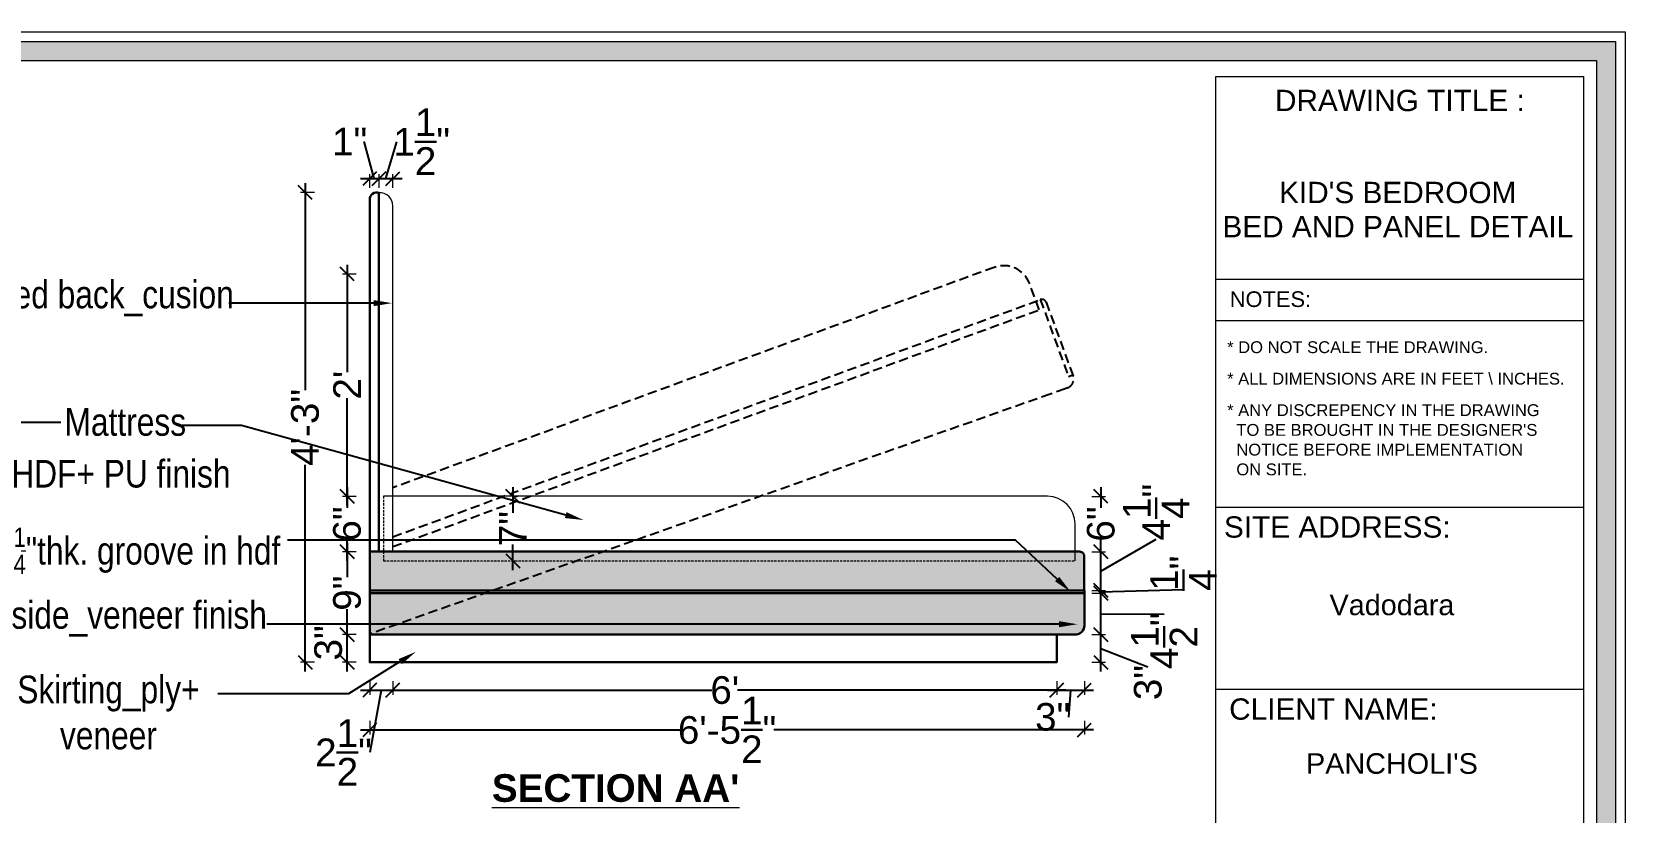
# Model space of a CAD drawing. Header units: millimetres. Extents: x 56222 to 3066687, y -650199 to -121287.
# Drawn here: x 137208.4 to 137381.2, y -182391.1 to -182306.4 of the extents above; entities that cross this region are included whole.
import ezdxf
from ezdxf import colors
from ezdxf.entities.mleader import LeaderData, LeaderLine
from ezdxf.enums import TextEntityAlignment as Align
from ezdxf.math import Vec2, Vec3

# ---------------------------------------------------------------- set-up
doc = ezdxf.new("R2010")
doc.units = ezdxf.units.MM
doc.header["$MEASUREMENT"] = 0
doc.header["$PDMODE"] = 35
for name, pattern in [('00 . GROUND FLOOR$0$DASHED', [0.75, 0.5, -0.25]), ('00-Floor Plan$0$DASHED', [0.75, 0.5, -0.25]), ('DASHEDX2', [1.5, 1, -0.5])]:
    doc.linetypes.add(name, pattern=pattern)
doc.layers.get('Defpoints').update_dxf_attribs({"color": 220})
for name, color, linetype, lineweight in [('$TD_AUDIT_GENERATED_(A0BDF17)', 32, 'Continuous', 30), ('DIM.', 250, 'Continuous', 13), ('Dimension', 10, 'DASHEDX2', 20), ('FURNITURE', 32, 'Continuous', 9), ('GROUND FLOOR', 7, 'Continuous', 9), ('NAME PLATE', 7, 'Continuous', 25), ('Text', 7, 'Continuous', 15), ('wall', 7, 'Continuous', 30)]:
    doc.layers.add(name, color=color, linetype=linetype, lineweight=lineweight)
doc.layers.add('AR HATCH-7', color=7, linetype='Continuous')
doc.styles.add('Arial', font='arial.ttf')
doc.styles.get("Standard").update_dxf_attribs({"font": 'arial.ttf', "height": 6})
doc.styles.add('style4', font='ARIALN.TTF')
doc.dimstyles.new('Archana', dxfattribs={"dimtxt": 3, "dimasz": 1.5, "dimexe": 0.5, "dimexo": 0.5, "dimgap": 0, "dimtad": 0, "dimzin": 0, "dimdsep": 46, "dimlunit": 4, "dimtxsty": 'Arial', "dimblk": 'OBLIQUE', "dimcen": 0, "dimdle": 1, "dimclrd": 1, "dimclre": 1, "dimclrt": 5, "dimadec": 0, "dimazin": 0, "dimtfac": 1, "dimtofl": 0, "dimtmove": 1, "dimatfit": 3, "dimfxl": 1, "dimfxlon": 1, "dimtolj": 1, "dimtzin": 0, "dimlwd": 25, "dimlwe": -1, "dimarcsym": 0})

# ---------------------------------------------------------------- blocks, each defined once
blk = doc.blocks.new('_Oblique')
at = {"layer": 'wall', "color": 0, "lineweight": -2}
blk.add_line((-0.5, -0.5), (0.5, 0.5), dxfattribs=at)
blk = doc.blocks.new('*D962')
at = {"layer": 'Defpoints', "color": 0, "lineweight": 30, "transparency": 16777216}
for p in [(137242.6, -182371.82), (137245.05, -182371.82), (137245.05, -182374.82)]:
    blk.add_point(p, dxfattribs=at)
at = {"layer": 'FURNITURE', "color": 1, "lineweight": 25, "transparency": 16777216}
blk.add_line((137242.6, -182375.82), (137242.6, -182370.82), dxfattribs=at)
at = {"layer": 'FURNITURE', "color": 1, "transparency": 16777216}
for p, q in [((137243.6, -182371.82), (137242.1, -182371.82)), ((137243.6, -182374.82), (137242.1, -182374.82))]:
    blk.add_line(p, q, dxfattribs=at)
at = {"layer": 'FURNITURE', "color": 1, "lineweight": 25, "transparency": 16777216, "xscale": 1.5, "yscale": 1.5, "zscale": 1.5}
for p, rotation in [((137242.6, -182371.82), 90), ((137242.6, -182374.82), 270)]:
    blk.add_blockref('_Oblique', p, dxfattribs=dict(at, rotation=rotation))
at = {"layer": 'FURNITURE', "color": 5, "lineweight": 30, "transparency": 16777216, "insert": (137240.56, -182372.71), "char_height": 3, "attachment_point": 5, "rotation": 90, "style": 'Arial'}
blk.add_mtext('\\A1;3"', dxfattribs=at)
blk = doc.blocks.new('*D963')
at = {"layer": 'Defpoints', "color": 0, "lineweight": 30, "transparency": 16777216}
for p in [(137242.6, -182362.82), (137245.05, -182362.82), (137245.05, -182371.82)]:
    blk.add_point(p, dxfattribs=at)
at = {"layer": 'FURNITURE', "color": 1, "lineweight": 25, "transparency": 16777216}
for p, q in [((137242.6, -182361.82), (137242.6, -182365.59)), ((137242.6, -182372.82), (137242.6, -182369.04))]:
    blk.add_line(p, q, dxfattribs=at)
at = {"layer": 'FURNITURE', "color": 1, "transparency": 16777216}
for p, q in [((137243.6, -182362.82), (137242.1, -182362.82)), ((137243.6, -182371.82), (137242.1, -182371.82))]:
    blk.add_line(p, q, dxfattribs=at)
at = {"layer": 'FURNITURE', "color": 1, "lineweight": 25, "transparency": 16777216, "xscale": 1.5, "yscale": 1.5, "zscale": 1.5}
for p, rotation in [((137242.6, -182362.82), 90), ((137242.6, -182371.82), 270)]:
    blk.add_blockref('_Oblique', p, dxfattribs=dict(at, rotation=rotation))
at = {"layer": 'FURNITURE', "color": 5, "lineweight": 30, "transparency": 16777216, "insert": (137242.6, -182367.32), "char_height": 3, "attachment_point": 5, "rotation": 90, "style": 'Arial'}
blk.add_mtext('\\A1;9"', dxfattribs=at)
blk = doc.blocks.new('*D964')
at = {"layer": 'Defpoints', "color": 0, "lineweight": 30, "transparency": 16777216}
for p in [(137242.6, -182332.71), (137246.55, -182332.71, 0), (137246.55, -182356.82, 0)]:
    blk.add_point(p, dxfattribs=at)
at = {"layer": 'FURNITURE', "color": 1, "transparency": 16777216}
for p, q in [((137243.6, -182332.71), (137242.1, -182332.71)), ((137243.6, -182356.82), (137242.1, -182356.82))]:
    blk.add_line(p, q, dxfattribs=at)
at = {"layer": 'FURNITURE', "color": 1, "lineweight": 25, "transparency": 16777216}
for p, q in [((137242.6, -182331.71), (137242.6, -182343.36)), ((137242.6, -182357.82), (137242.6, -182346.17))]:
    blk.add_line(p, q, dxfattribs=at)
at = {"layer": 'FURNITURE', "color": 1, "lineweight": 25, "transparency": 16777216, "xscale": 1.5, "yscale": 1.5, "zscale": 1.5}
for p, rotation in [((137242.6, -182332.71), 90), ((137242.6, -182356.82), 270)]:
    blk.add_blockref('_Oblique', p, dxfattribs=dict(at, rotation=rotation))
at = {"layer": 'FURNITURE', "color": 5, "lineweight": 30, "transparency": 16777216, "insert": (137242.6, -182344.76), "char_height": 3, "attachment_point": 5, "rotation": 90, "style": 'Arial'}
blk.add_mtext("\\A1;2'", dxfattribs=at)
blk = doc.blocks.new('*D965')
at = {"layer": 'Defpoints', "color": 0, "lineweight": 30, "transparency": 16777216}
for p in [(137246.06, -182322.36), (137245.05, -182324.61), (137246.06, -182324.61)]:
    blk.add_point(p, dxfattribs=at)
at = {"layer": 'FURNITURE', "color": 1, "lineweight": 25, "transparency": 16777216}
for p, q in [((137245.55, -182322.36), (137244.45, -182318.34)), ((137244.05, -182322.36), (137247.06, -182322.36))]:
    blk.add_line(p, q, dxfattribs=at)
at = {"layer": 'FURNITURE', "color": 1, "transparency": 16777216}
for p, q in [((137245.05, -182323.36), (137245.05, -182321.86)), ((137246.06, -182323.36), (137246.06, -182321.86))]:
    blk.add_line(p, q, dxfattribs=at)
at = {"layer": 'FURNITURE', "color": 1, "lineweight": 25, "transparency": 16777216, "xscale": 1.5, "yscale": 1.5, "zscale": 1.5, "rotation": 180}
blk.add_blockref('_Oblique', (137245.05, -182322.36), dxfattribs=at)
at = {"layer": 'FURNITURE', "color": 1, "lineweight": 25, "transparency": 16777216, "xscale": 1.5, "yscale": 1.5, "zscale": 1.5}
blk.add_blockref('_Oblique', (137246.06, -182322.36), dxfattribs=at)
at = {"layer": 'FURNITURE', "color": 5, "lineweight": 30, "transparency": 16777216, "insert": (137242.87, -182318.34), "char_height": 3, "attachment_point": 5, "style": 'Arial'}
blk.add_mtext('\\A1;1"', dxfattribs=at)
blk = doc.blocks.new('*D966')
at = {"layer": 'Defpoints', "color": 0, "lineweight": 30, "transparency": 16777216}
for p in [(137247.55, -182362.82), (137319.55, -182371.82, 0), (137319.55, -182377.85)]:
    blk.add_point(p, dxfattribs=at)
at = {"layer": 'FURNITURE', "color": 1, "lineweight": 25, "transparency": 16777216}
for p, q in [((137246.55, -182377.85), (137282.16, -182377.85)), ((137320.55, -182377.85), (137284.94, -182377.85))]:
    blk.add_line(p, q, dxfattribs=at)
at = {"layer": 'FURNITURE', "color": 1, "transparency": 16777216}
for p, q in [((137247.55, -182376.85), (137247.55, -182378.35)), ((137319.55, -182376.85), (137319.55, -182378.35))]:
    blk.add_line(p, q, dxfattribs=at)
at = {"layer": 'FURNITURE', "color": 1, "lineweight": 25, "transparency": 16777216, "xscale": 1.5, "yscale": 1.5, "zscale": 1.5, "rotation": 180}
blk.add_blockref('_Oblique', (137247.55, -182377.85), dxfattribs=at)
at = {"layer": 'FURNITURE', "color": 1, "lineweight": 25, "transparency": 16777216, "xscale": 1.5, "yscale": 1.5, "zscale": 1.5}
blk.add_blockref('_Oblique', (137319.55, -182377.85), dxfattribs=at)
at = {"layer": 'FURNITURE', "color": 5, "lineweight": 30, "transparency": 16777216, "insert": (137283.55, -182377.85), "char_height": 3, "attachment_point": 5, "style": 'Arial'}
blk.add_mtext("\\A1;6'", dxfattribs=at)
blk = doc.blocks.new('*D967')
at = {"layer": 'Defpoints', "color": 0, "lineweight": 30, "transparency": 16777216}
for p in [(137245.8, -182323.86), (137238.05, -182374.82), (137245.05, -182374.82)]:
    blk.add_point(p, dxfattribs=at)
at = {"layer": 'FURNITURE', "color": 1, "transparency": 16777216}
for p, q in [((137239.05, -182323.86), (137237.55, -182323.86)), ((137239.05, -182374.82), (137237.55, -182374.82))]:
    blk.add_line(p, q, dxfattribs=at)
at = {"layer": 'FURNITURE', "color": 1, "lineweight": 25, "transparency": 16777216}
for p, q in [((137238.05, -182322.86), (137238.05, -182345.29)), ((137238.05, -182375.82), (137238.05, -182353.39))]:
    blk.add_line(p, q, dxfattribs=at)
at = {"layer": 'FURNITURE', "color": 1, "lineweight": 25, "transparency": 16777216, "xscale": 1.5, "yscale": 1.5, "zscale": 1.5}
for p, rotation in [((137238.05, -182323.86), 90), ((137238.05, -182374.82), 270)]:
    blk.add_blockref('_Oblique', p, dxfattribs=dict(at, rotation=rotation))
at = {"layer": 'FURNITURE', "color": 5, "lineweight": 30, "transparency": 16777216, "insert": (137238.05, -182349.34), "char_height": 3, "attachment_point": 5, "rotation": 90, "style": 'Arial'}
blk.add_mtext('\\A1;4\'-3"', dxfattribs=at)
blk = doc.blocks.new('*D968')
at = {"layer": 'Defpoints', "color": 0, "lineweight": 30, "transparency": 16777216}
for p in [(137260.58, -182356.82), (137260.58, -182363.82, 0), (137260.58, -182363.82)]:
    blk.add_point(p, dxfattribs=at)
at = {"layer": 'FURNITURE', "color": 1, "lineweight": 25, "transparency": 16777216}
for p, q in [((137260.58, -182355.82), (137260.58, -182358.6)), ((137260.58, -182364.82), (137260.58, -182362.03))]:
    blk.add_line(p, q, dxfattribs=at)
at = {"layer": 'FURNITURE', "color": 1, "transparency": 16777216}
for p, q in [((137260.58, -182356.82), (137261.08, -182356.82)), ((137260.58, -182363.82), (137261.08, -182363.82))]:
    blk.add_line(p, q, dxfattribs=at)
at = {"layer": 'FURNITURE', "color": 1, "lineweight": 25, "transparency": 16777216, "xscale": 1.5, "yscale": 1.5, "zscale": 1.5}
for p, rotation in [((137260.58, -182356.82), 90), ((137260.58, -182363.82), 270)]:
    blk.add_blockref('_Oblique', p, dxfattribs=dict(at, rotation=rotation))
at = {"layer": 'FURNITURE', "color": 5, "lineweight": 30, "transparency": 16777216, "insert": (137260.58, -182360.32), "char_height": 3, "attachment_point": 5, "rotation": 90, "style": 'Arial'}
blk.add_mtext('\\A1;7"', dxfattribs=at)
blk = doc.blocks.new('*D969')
at = {"layer": 'Defpoints', "color": 0, "lineweight": 30, "transparency": 16777216}
for p in [(137322.55, -182368.34), (137319.55, -182371.82), (137322.55, -182377.85)]:
    blk.add_point(p, dxfattribs=at)
at = {"layer": 'FURNITURE', "color": 1, "lineweight": 25, "transparency": 16777216}
for p, q in [((137318.55, -182377.85), (137323.55, -182377.85)), ((137321.05, -182377.85), (137320.83, -182380.76))]:
    blk.add_line(p, q, dxfattribs=at)
at = {"layer": 'FURNITURE', "color": 1, "transparency": 16777216}
for p, q in [((137319.55, -182376.85), (137319.55, -182378.35)), ((137322.55, -182376.85), (137322.55, -182378.35))]:
    blk.add_line(p, q, dxfattribs=at)
at = {"layer": 'FURNITURE', "color": 1, "lineweight": 25, "transparency": 16777216, "xscale": 1.5, "yscale": 1.5, "zscale": 1.5, "rotation": 180}
blk.add_blockref('_Oblique', (137319.55, -182377.85), dxfattribs=at)
at = {"layer": 'FURNITURE', "color": 1, "lineweight": 25, "transparency": 16777216, "xscale": 1.5, "yscale": 1.5, "zscale": 1.5}
blk.add_blockref('_Oblique', (137322.55, -182377.85), dxfattribs=at)
at = {"layer": 'FURNITURE', "color": 5, "lineweight": 30, "transparency": 16777216, "insert": (137319.11, -182380.76), "char_height": 3, "attachment_point": 5, "style": 'Arial'}
blk.add_mtext('\\A1;3"', dxfattribs=at)
blk = doc.blocks.new('*D970')
at = {"layer": 'Defpoints', "color": 0, "lineweight": 30, "transparency": 16777216}
for p in [(137245.05, -182362.82, 0), (137322.55, -182369.62), (137245.05, -182382.16)]:
    blk.add_point(p, dxfattribs=at)
at = {"layer": 'FURNITURE', "color": 1, "transparency": 16777216}
for p, q in [((137245.05, -182381.16), (137245.05, -182382.66)), ((137322.55, -182381.16), (137322.55, -182382.66))]:
    blk.add_line(p, q, dxfattribs=at)
at = {"layer": 'FURNITURE', "color": 1, "lineweight": 25, "transparency": 16777216}
for p, q in [((137244.05, -182382.16), (137278.71, -182382.16)), ((137323.55, -182382.16), (137288.89, -182382.16))]:
    blk.add_line(p, q, dxfattribs=at)
at = {"layer": 'FURNITURE', "color": 1, "lineweight": 25, "transparency": 16777216, "xscale": 1.5, "yscale": 1.5, "zscale": 1.5, "rotation": 180}
blk.add_blockref('_Oblique', (137245.05, -182382.16), dxfattribs=at)
at = {"layer": 'FURNITURE', "color": 1, "lineweight": 25, "transparency": 16777216, "xscale": 1.5, "yscale": 1.5, "zscale": 1.5}
blk.add_blockref('_Oblique', (137322.55, -182382.16), dxfattribs=at)
at = {"layer": 'FURNITURE', "color": 5, "lineweight": 30, "transparency": 16777216, "insert": (137283.8, -182382.16), "char_height": 3, "attachment_point": 5, "style": 'Arial'}
blk.add_mtext('\\A1;6\'-5{\\H1x;\\S1/2;}"', dxfattribs=at)
blk = doc.blocks.new('*D947')
at = {"layer": 'Defpoints', "color": 0, "lineweight": 30, "transparency": 16777216}
for p in [(137246.55, -182356.82, 0), (137242.6, -182362.82), (137246.55, -182362.82)]:
    blk.add_point(p, dxfattribs=at)
at = {"layer": 'FURNITURE', "color": 1, "transparency": 16777216}
for p, q in [((137243.6, -182356.82), (137242.1, -182356.82)), ((137243.6, -182362.82), (137242.1, -182362.82))]:
    blk.add_line(p, q, dxfattribs=at)
at = {"layer": 'FURNITURE', "color": 1, "lineweight": 25, "transparency": 16777216}
for p, q in [((137242.6, -182355.82), (137242.6, -182358.08)), ((137242.6, -182363.82), (137242.6, -182361.55))]:
    blk.add_line(p, q, dxfattribs=at)
at = {"layer": 'FURNITURE', "color": 1, "lineweight": 25, "transparency": 16777216, "xscale": 1.5, "yscale": 1.5, "zscale": 1.5}
for p, rotation in [((137242.6, -182356.82), 90), ((137242.6, -182362.82), 270)]:
    blk.add_blockref('_Oblique', p, dxfattribs=dict(at, rotation=rotation))
at = {"layer": 'FURNITURE', "color": 5, "lineweight": 30, "transparency": 16777216, "insert": (137242.6, -182359.82), "char_height": 3, "attachment_point": 5, "rotation": 90, "style": 'Arial'}
blk.add_mtext('\\A1;6"', dxfattribs=at)
blk = doc.blocks.new('*D950')
at = {"layer": 'Defpoints', "color": 0, "lineweight": 30, "transparency": 16777216}
for p in [(137321.4, -182371.82), (137324.34, -182371.82), (137321.44, -182374.82)]:
    blk.add_point(p, dxfattribs=at)
at = {"layer": 'FURNITURE', "color": 1, "lineweight": 25, "transparency": 16777216}
for p, q in [((137324.34, -182375.82), (137324.34, -182370.82)), ((137324.34, -182373.32), (137329.44, -182375.3))]:
    blk.add_line(p, q, dxfattribs=at)
at = {"layer": 'FURNITURE', "color": 1, "transparency": 16777216}
for p, q in [((137323.34, -182371.82), (137324.84, -182371.82)), ((137323.34, -182374.82), (137324.84, -182374.82))]:
    blk.add_line(p, q, dxfattribs=at)
at = {"layer": 'FURNITURE', "color": 1, "lineweight": 25, "transparency": 16777216, "xscale": 1.5, "yscale": 1.5, "zscale": 1.5}
for p, rotation in [((137324.34, -182371.82), 90), ((137324.34, -182374.82), 270)]:
    blk.add_blockref('_Oblique', p, dxfattribs=dict(at, rotation=rotation))
at = {"layer": 'FURNITURE', "color": 5, "lineweight": 30, "transparency": 16777216, "insert": (137329.44, -182377.02), "char_height": 3, "attachment_point": 5, "rotation": 90, "style": 'Arial'}
blk.add_mtext('\\A1;3"', dxfattribs=at)
blk = doc.blocks.new('*D951')
at = {"layer": 'Defpoints', "color": 0, "lineweight": 30, "transparency": 16777216}
for p in [(137320.4, -182367.32), (137324.34, -182367.32), (137320.4, -182371.82)]:
    blk.add_point(p, dxfattribs=at)
at = {"layer": 'FURNITURE', "color": 1, "transparency": 16777216}
for p, q in [((137323.34, -182367.32), (137324.84, -182367.32)), ((137323.34, -182371.82), (137324.84, -182371.82))]:
    blk.add_line(p, q, dxfattribs=at)
at = {"layer": 'FURNITURE', "color": 1, "lineweight": 25, "transparency": 16777216}
for p, q in [((137324.34, -182372.82), (137324.34, -182366.32)), ((137324.34, -182369.57), (137331.21, -182369.6))]:
    blk.add_line(p, q, dxfattribs=at)
at = {"layer": 'FURNITURE', "color": 1, "lineweight": 25, "transparency": 16777216, "xscale": 1.5, "yscale": 1.5, "zscale": 1.5}
for p, rotation in [((137324.34, -182367.32), 90), ((137324.34, -182371.82), 270)]:
    blk.add_blockref('_Oblique', p, dxfattribs=dict(at, rotation=rotation))
at = {"layer": 'FURNITURE', "color": 5, "lineweight": 30, "transparency": 16777216, "insert": (137331.21, -182372.48), "char_height": 3, "attachment_point": 5, "rotation": 90, "style": 'Arial'}
blk.add_mtext('\\A1;4{\\H1x;\\S1/2;}"', dxfattribs=at)
blk = doc.blocks.new('*D952')
at = {"layer": 'Defpoints', "color": 0, "lineweight": 30, "transparency": 16777216}
for p in [(137321.87, -182367.02), (137321.87, -182367.32), (137324.34, -182367.02)]:
    blk.add_point(p, dxfattribs=at)
at = {"layer": 'FURNITURE', "color": 1, "transparency": 16777216}
for p, q in [((137323.34, -182367.02), (137324.84, -182367.02)), ((137323.34, -182367.32), (137324.84, -182367.32))]:
    blk.add_line(p, q, dxfattribs=at)
at = {"layer": 'FURNITURE', "color": 1, "lineweight": 25, "transparency": 16777216}
for p, q in [((137324.34, -182368.32), (137324.34, -182366.02)), ((137324.34, -182367.17), (137333.3, -182366.94))]:
    blk.add_line(p, q, dxfattribs=at)
at = {"layer": 'FURNITURE', "color": 1, "lineweight": 25, "transparency": 16777216, "xscale": 1.5, "yscale": 1.5, "zscale": 1.5}
for p, rotation in [((137324.34, -182367.02), 90), ((137324.34, -182367.32), 270)]:
    blk.add_blockref('_Oblique', p, dxfattribs=dict(at, rotation=rotation))
at = {"layer": 'FURNITURE', "color": 5, "lineweight": 30, "transparency": 16777216, "insert": (137333.3, -182365.16), "char_height": 3, "attachment_point": 5, "rotation": 90, "style": 'Arial'}
blk.add_mtext('\\A1;{\\H1x;\\S1/4;}"', dxfattribs=at)
blk = doc.blocks.new('*D953')
at = {"layer": 'Defpoints', "color": 0, "lineweight": 30, "transparency": 16777216}
for p in [(137321.87, -182362.82), (137324.34, -182362.82), (137321.87, -182367.02)]:
    blk.add_point(p, dxfattribs=at)
at = {"layer": 'FURNITURE', "color": 1, "lineweight": 25, "transparency": 16777216}
for p, q in [((137324.34, -182364.92), (137330.32, -182361.46)), ((137324.34, -182368.02), (137324.34, -182361.82))]:
    blk.add_line(p, q, dxfattribs=at)
at = {"layer": 'FURNITURE', "color": 1, "transparency": 16777216}
for p, q in [((137323.34, -182362.82), (137324.84, -182362.82)), ((137323.34, -182367.02), (137324.84, -182367.02))]:
    blk.add_line(p, q, dxfattribs=at)
at = {"layer": 'FURNITURE', "color": 1, "lineweight": 25, "transparency": 16777216, "xscale": 1.5, "yscale": 1.5, "zscale": 1.5}
for p, rotation in [((137324.34, -182362.82), 90), ((137324.34, -182367.02), 270)]:
    blk.add_blockref('_Oblique', p, dxfattribs=dict(at, rotation=rotation))
at = {"layer": 'FURNITURE', "color": 5, "lineweight": 30, "transparency": 16777216, "insert": (137330.32, -182358.53), "char_height": 3, "attachment_point": 5, "rotation": 90, "style": 'Arial'}
blk.add_mtext('\\A1;4{\\H1x;\\S1/4;}"', dxfattribs=at)
blk = doc.blocks.new('*D954')
at = {"layer": 'Defpoints', "color": 0, "lineweight": 30, "transparency": 16777216}
for p in [(137316.69, -182356.82), (137324.34, -182356.82), (137321.55, -182362.82)]:
    blk.add_point(p, dxfattribs=at)
at = {"layer": 'FURNITURE', "color": 1, "transparency": 16777216}
for p, q in [((137323.34, -182356.82), (137324.84, -182356.82)), ((137323.34, -182362.82), (137324.84, -182362.82))]:
    blk.add_line(p, q, dxfattribs=at)
at = {"layer": 'FURNITURE', "color": 1, "lineweight": 25, "transparency": 16777216}
for p, q in [((137324.34, -182355.82), (137324.34, -182358.08)), ((137324.34, -182363.82), (137324.34, -182361.55))]:
    blk.add_line(p, q, dxfattribs=at)
at = {"layer": 'FURNITURE', "color": 1, "lineweight": 25, "transparency": 16777216, "xscale": 1.5, "yscale": 1.5, "zscale": 1.5}
for p, rotation in [((137324.34, -182356.82), 90), ((137324.34, -182362.82), 270)]:
    blk.add_blockref('_Oblique', p, dxfattribs=dict(at, rotation=rotation))
at = {"layer": 'FURNITURE', "color": 5, "lineweight": 30, "transparency": 16777216, "insert": (137324.34, -182359.82), "char_height": 3, "attachment_point": 5, "rotation": 90, "style": 'Arial'}
blk.add_mtext('\\A1;6"', dxfattribs=at)
blk = doc.blocks.new('*D992')
at = {"layer": 'Defpoints', "color": 0, "lineweight": 30, "transparency": 16777216}
for p in [(137247.56, -182322.36), (137246.06, -182326.25), (137247.56, -182326.25, 0)]:
    blk.add_point(p, dxfattribs=at)
at = {"layer": 'GROUND FLOOR', "color": 1, "lineweight": 25, "transparency": 16777216}
for p, q in [((137246.81, -182322.36), (137248.01, -182318.35)), ((137245.06, -182322.36), (137248.56, -182322.36))]:
    blk.add_line(p, q, dxfattribs=at)
at = {"layer": 'GROUND FLOOR', "color": 1, "transparency": 16777216}
for p, q in [((137246.06, -182323.36), (137246.06, -182321.86)), ((137247.56, -182323.36), (137247.56, -182321.86))]:
    blk.add_line(p, q, dxfattribs=at)
at = {"layer": 'GROUND FLOOR', "color": 1, "lineweight": 25, "transparency": 16777216, "xscale": 1.5, "yscale": 1.5, "zscale": 1.5, "rotation": 180}
blk.add_blockref('_Oblique', (137246.06, -182322.36), dxfattribs=at)
at = {"layer": 'GROUND FLOOR', "color": 1, "lineweight": 25, "transparency": 16777216, "xscale": 1.5, "yscale": 1.5, "zscale": 1.5}
blk.add_blockref('_Oblique', (137247.56, -182322.36), dxfattribs=at)
at = {"layer": 'GROUND FLOOR', "color": 5, "lineweight": 30, "transparency": 16777216, "insert": (137250.69, -182318.35), "char_height": 3, "attachment_point": 5, "style": 'Arial'}
blk.add_mtext('\\A1;1{\\H1x;\\S1/2;}"', dxfattribs=at)
blk = doc.blocks.new('*D993')
at = {"layer": 'Defpoints', "color": 0, "lineweight": 30, "transparency": 16777216}
for p in [(137245.05, -182362.82), (137247.55, -182362.82), (137247.55, -182377.85)]:
    blk.add_point(p, dxfattribs=at)
at = {"layer": 'FURNITURE', "color": 1, "lineweight": 25, "transparency": 16777216}
for p, q in [((137244.05, -182377.85), (137248.55, -182377.85)), ((137246.3, -182377.85), (137245.05, -182384.59))]:
    blk.add_line(p, q, dxfattribs=at)
at = {"layer": 'FURNITURE', "color": 1, "transparency": 16777216}
for p, q in [((137245.05, -182376.85), (137245.05, -182378.35)), ((137247.55, -182376.85), (137247.55, -182378.35))]:
    blk.add_line(p, q, dxfattribs=at)
at = {"layer": 'FURNITURE', "color": 1, "lineweight": 25, "transparency": 16777216, "xscale": 1.5, "yscale": 1.5, "zscale": 1.5, "rotation": 180}
blk.add_blockref('_Oblique', (137245.05, -182377.85), dxfattribs=at)
at = {"layer": 'FURNITURE', "color": 1, "lineweight": 25, "transparency": 16777216, "xscale": 1.5, "yscale": 1.5, "zscale": 1.5}
blk.add_blockref('_Oblique', (137247.55, -182377.85), dxfattribs=at)
at = {"layer": 'FURNITURE', "color": 5, "lineweight": 30, "transparency": 16777216, "insert": (137242.21, -182384.59), "char_height": 3, "attachment_point": 5, "style": 'Arial'}
blk.add_mtext('\\A1;2{\\H1x;\\S1/2;}"', dxfattribs=at)

msp = doc.modelspace()

# ---------------------------------------------------------------- hatches: boundary and pattern name
at = {"layer": 'AR HATCH-7', "lineweight": 30, "true_color": 0xb5af9b}
h = msp.add_hatch(color=253, dxfattribs=at)
h.dxf.hatch_style = 1
edge = h.paths.add_edge_path()
edge.add_line((137322.547, -182367.316), (137245.05, -182367.316))
edge.add_line((137245.05, -182367.316), (137245.05, -182371.816))
edge.add_line((137245.05, -182371.816), (137321.25, -182371.816))
edge.add_line((137321.25, -182371.816), (137321.55, -182371.816))
edge.add_arc((137321.55, -182370.816), 1, 270, 360.11075)
edge.add_line((137322.55, -182370.814), (137322.547, -182367.316))
edge = h.paths.add_edge_path()
edge.add_arc((137322.041, -182363.318), 0.502, 0.03365, 89.91503)
edge.add_line((137322.041, -182362.816), (137321.546, -182362.816))
edge.add_line((137321.546, -182362.816), (137321.546, -182362.816))
edge.add_line((137321.546, -182362.816), (137245.05, -182362.816))
edge.add_line((137245.05, -182362.816), (137245.05, -182367.016))
edge.add_line((137245.05, -182367.016), (137322.546, -182367.016))
edge.add_line((137322.546, -182367.016), (137322.543, -182363.318))
h.paths.add_polyline_path([(137321.546, -182362.816), (137319.553, -182362.816)], flags=16)
at = {"layer": 'Dimension', "linetype": 'Continuous', "true_color": 0xd39e00}
h = msp.add_hatch(color=42, dxfattribs=at)
h.paths.add_polyline_path([(137083.638, -182307.478), (137083.638, -182516.182), (137380.145, -182516.182), (137380.145, -182307.478)])
h.paths.add_polyline_path([(137085.719, -182309.559), (137378.064, -182309.559), (137378.064, -182514.101), (137085.719, -182514.101)], flags=16)

# ---------------------------------------------------------------- linework, layer by layer
at = {"layer": '$TD_AUDIT_GENERATED_(A0BDF17)', "linetype": '00 . GROUND FLOOR$0$DASHED', "lineweight": 25, "ltscale": 2}
for p, q in [((137312.776, -182331.981, 0), (137247.55, -182355.889)), ((137317.646, -182336.591, 0), (137316.621, -182333.774, 0)), ((137317.77, -182335.482, 0), (137320.816, -182343.828, 0)), ((137247.55, -182362.271, 0), (137317.646, -182336.591, 0)), ((137320.816, -182343.828, 0), (137321.286, -182343.657, 0)), ((137318.852, -182345.73, 0), (137245.05, -182371.751))]:
    msp.add_line(p, q, dxfattribs=at)
msp.add_lwpolyline([(137247.55, -182361.207), (137317.77, -182335.482)], dxfattribs=at)
at = {"layer": '$TD_AUDIT_GENERATED_(A0BDF17)', "linetype": '00 . GROUND FLOOR$0$DASHED', "lineweight": 25, "ltscale": 2, "elevation": 0}
msp.add_lwpolyline([(137318.401, -182335.752), (137321.326, -182343.765, -0.4142136), (137320.728, -182345.047), (137320.447, -182345.15), (137318.852, -182345.73)], format="xyb", dxfattribs=at)
at = {"layer": '$TD_AUDIT_GENERATED_(A0BDF17)', "linetype": '00 . GROUND FLOOR$0$DASHED', "lineweight": 25, "ltscale": 2}
for centre, radius, start in [((137313.802, -182334.8, 0), 3, 20), ((137317.942, -182335.954, 0), 0.501, 16.41987)]:
    msp.add_arc(centre, radius, start, 110, dxfattribs=at)
at = {"layer": 'Dimension', "color": 42, "linetype": 'Continuous', "true_color": 0xd39e00}
for p, q in [((137376.656, -182333.287), (137336.814, -182333.287)), ((137376.656, -182337.775), (137336.814, -182337.775)), ((137376.656, -182358.024), (137336.814, -182358.024)), ((137376.656, -182377.773), (137336.814, -182377.773))]:
    msp.add_line(p, q, dxfattribs=at)
for points in [[(137082.598, -182306.438), (137381.186, -182306.438), (137381.186, -182517.223), (137082.598, -182517.223)], [(137083.638, -182307.478), (137380.145, -182307.478), (137380.145, -182516.182), (137083.638, -182516.182)], [(137085.719, -182309.559), (137378.064, -182309.559), (137378.064, -182514.101), (137085.719, -182514.101)]]:
    msp.add_lwpolyline(points, close=True, dxfattribs=at)
at = {"layer": 'Dimension', "color": 42, "linetype": 'ByBlock', "true_color": 0xd39e00}
msp.add_lwpolyline([(137336.814, -182512.389), (137336.814, -182311.272), (137376.656, -182311.272), (137376.656, -182512.389)], close=True, dxfattribs=at)
at = {"layer": 'FURNITURE', "lineweight": 30}
for p, q in [((137246.056, -182323.904), (137246.05, -182362.816)), ((137319.553, -182371.816, 0), (137319.553, -182374.816, 0))]:
    msp.add_line(p, q, dxfattribs=at)
at = {"layer": 'FURNITURE', "lineweight": 30, "ltscale": 0.5}
for p, q in [((137245.05, -182324.609), (137245.05, -182360.816, 0)), ((137245.05, -182354.816, 0), (137245.05, -182360.816)), ((137245.05, -182360.816, 0), (137245.05, -182374.816))]:
    msp.add_line(p, q, dxfattribs=at)
at = {"layer": 'FURNITURE', "lineweight": 5, "ltscale": 0.5}
for p, q in [((137247.55, -182362.816, 0), (137247.556, -182325.28, 0)), ((137318.546, -182356.816, 0), (137246.55, -182356.816, 0)), ((137321.546, -182363.816, 0), (137321.546, -182359.816, 0))]:
    msp.add_line(p, q, dxfattribs=at)
at = {"layer": 'FURNITURE', "linetype": '00-Floor Plan$0$DASHED', "lineweight": 5, "ltscale": 0.5}
for p, q in [((137246.55, -182356.816, 0), (137246.55, -182363.816, 0)), ((137246.55, -182363.816, 0), (137321.546, -182363.816, 0))]:
    msp.add_line(p, q, dxfattribs=at)
at = {"layer": 'FURNITURE', "lineweight": 30, "ltscale": 0.5}
msp.add_lwpolyline([(137245.05, -182362.816), (137322.041, -182362.816)], dxfattribs=at)
at = {"layer": 'FURNITURE', "lineweight": 30, "ltscale": 0.5, "elevation": 0}
msp.add_lwpolyline([(137322.542, -182363.286), (137322.55, -182370.816, -0.4142136), (137321.55, -182371.816), (137321.25, -182371.816), (137319.553, -182371.816)], format="xyb", dxfattribs=at)
at = {"layer": 'FURNITURE', "lineweight": 30}
msp.add_lwpolyline([(137245.05, -182367.016), (137322.547, -182367.016), (137322.547, -182367.316), (137245.05, -182367.316)], close=True, dxfattribs=at)
at = {"layer": 'FURNITURE', "lineweight": 30, "ltscale": 0.5}
msp.add_lwpolyline([(137319.553, -182371.816), (137245.05, -182371.816), (137245.05, -182374.816), (137319.553, -182374.816)], close=True, dxfattribs=at)
at = {"layer": 'FURNITURE', "lineweight": 30}
msp.add_arc((137245.8, -182324.609), 0.75, 70.09201, 180, dxfattribs=at)
at = {"layer": 'FURNITURE', "lineweight": 5, "ltscale": 0.5, "extrusion": (-2.07881e-08, -1.73929e-09, 1)}
msp.add_arc((137246.175, -182325.28, -0.003), 1.382, 358.43133, 94.94096, dxfattribs=at)
at = {"layer": 'FURNITURE', "lineweight": 5, "ltscale": 0.5}
msp.add_arc((137318.546, -182359.816, 0), 3, 0, 90, dxfattribs=at)
at = {"layer": 'FURNITURE', "lineweight": 30, "ltscale": 0.5}
msp.add_arc((137322.041, -182363.318, 0), 0.501, 356.41987, 90, dxfattribs=at)

# ---------------------------------------------------------------- texts
at = {"layer": 'DIM.', "color": 1, "insert": (137258.299, -182386.956), "char_height": 3, "attachment_point": 1}
msp.add_mtext_dynamic_manual_height_columns("{\\fArial|b1|i0|c0|p34;\\LSECTION AA'}", width=111.55884, gutter_width=1, heights=[0], dxfattribs=at)
at = {"layer": 'NAME PLATE', "style": 'Arial'}
for s, height, p in [('DRAWING TITLE : ', 2.31139, (137357.207, -182315.035)), ("KID'S BEDROOM", 2.31139, (137356.526, -182325.016)), ('BED AND PANEL DETAIL', 2.31139, (137356.536, -182328.719)), ('NOTES:', 1.6983, (137342.724, -182336.281)), ('SITE ADDRESS:', 2.31139, (137349.971, -182361.299)), ('Vadodara', 2.2344, (137355.899, -182369.711)), ('CLIENT NAME:', 2.31139, (137349.55, -182381.047)), ("PANCHOLI'S", 2.2344, (137355.899, -182386.916))]:
    msp.add_text(s, height=height, dxfattribs=at).set_placement(p, align=Align.CENTER)
at = {"layer": 'NAME PLATE', "char_height": 1.28448, "width": 49.62615, "attachment_point": 1, "style": 'Arial'}
for s, insert in [('* DO NOT SCALE THE DRAWING.', (137338.03, -182339.998)), ('* ALL DIMENSIONS ARE IN FEET \\\\ INCHES.', (137338.03, -182343.414)), ("* ANY DISCREPENCY IN THE DRAWING \\P  TO BE BROUGHT IN THE DESIGNER'S\\P  NOTICE BEFORE IMPLEMENTATION \\P  ON SITE.", (137338.03, -182346.829))]:
    msp.add_mtext(s, dxfattribs=dict(at, insert=insert))

# ---------------------------------------------------------------- dimensions: what is measured, and where the dimension line sits
at = {"layer": 'FURNITURE', "lineweight": 30}
for base, p1, p2, picture, middle in [((137246.056, -182322.36), (137245.05, -182324.609), (137246.056, -182324.609), '*D965', (137244.449, -182318.342)), ((137247.551, -182377.848), (137245.05, -182362.816), (137247.551, -182362.816), '*D993', (137245.05, -182384.592)), ((137322.5476, -182377.8485, 0), (137319.5532, -182371.8161, 0), (137322.5476, -182368.336, 0), '*D969', (137320.832, -182380.7626, 0))]:
    dim = msp.add_linear_dim(base=base, p1=p1, p2=p2, dimstyle='Archana', dxfattribs=at)
    dim.commit()
    dim.dimension.update_dxf_attribs({"geometry": picture, "text_midpoint": middle, "dimtype": 160})
for base, p1, p2, picture, middle in [((137238.05, -182374.816), (137245.8, -182323.859), (137245.05, -182374.816), '*D967', (137238.05, -182349.338)), ((137242.598, -182332.707), (137246.55, -182356.816, 0), (137246.55, -182332.707, 0), '*D964', (137242.598, -182344.761)), ((137242.598, -182362.816), (137246.55, -182356.816, 0), (137246.55, -182362.816), '*D947', (137242.598, -182359.816)), ((137260.581, -182363.816), (137260.581, -182356.816), (137260.581, -182363.816, 0), '*D968', (137260.581, -182360.316)), ((137324.338, -182356.816, 0), (137321.546, -182362.816, 0), (137316.692, -182356.816, 0), '*D954', (137324.338, -182359.816, 0)), ((137242.598, -182362.816), (137245.05, -182371.816), (137245.05, -182362.816), '*D963', (137242.598, -182367.316)), ((137242.598, -182371.816), (137245.05, -182374.816), (137245.05, -182371.816), '*D962', (137240.565, -182372.706))]:
    dim = msp.add_linear_dim(base=base, p1=p1, p2=p2, angle=90, dimstyle='Archana', dxfattribs=at)
    dim.commit()
    dim.dimension.update_dxf_attribs({"geometry": picture, "text_midpoint": middle})
for base, p1, p2, picture, middle in [((137324.338, -182362.816, 0), (137321.865, -182367.016, 0), (137321.865, -182362.816, 0), '*D953', (137330.317, -182361.455, 0)), ((137324.338, -182367.016, 0), (137321.865, -182367.316, 0), (137321.865, -182367.016, 0), '*D952', (137333.3, -182366.944, 0)), ((137324.338, -182367.316, 0), (137320.402, -182371.816, 0), (137320.402, -182367.316, 0), '*D951', (137331.209, -182369.602, 0)), ((137324.338, -182371.816, 0), (137321.44, -182374.816, 0), (137321.4, -182371.816, 0), '*D950', (137329.437, -182375.3, 0))]:
    dim = msp.add_linear_dim(base=base, p1=p1, p2=p2, angle=90, dimstyle='Archana', dxfattribs=at)
    dim.commit()
    dim.dimension.update_dxf_attribs({"geometry": picture, "text_midpoint": middle, "dimtype": 160})
for base, p1, p2, picture, middle in [((137245.05, -182382.162, 0), (137322.549, -182369.616, 0), (137245.05, -182362.816, 0), '*D970', (137283.8, -182382.162, 0)), ((137319.553, -182377.848), (137247.551, -182362.816), (137319.553, -182371.816, 0), '*D966', (137283.552, -182377.848))]:
    dim = msp.add_linear_dim(base=base, p1=p1, p2=p2, dimstyle='Archana', dxfattribs=at)
    dim.commit()
    dim.dimension.update_dxf_attribs({"geometry": picture, "text_midpoint": middle})
at = {"layer": 'GROUND FLOOR', "lineweight": 30}
dim = msp.add_linear_dim(base=(137247.556, -182322.36), p1=(137246.056, -182326.255), p2=(137247.556, -182326.255, 0), dimstyle='Archana', dxfattribs=at)
dim.commit()
dim.dimension.update_dxf_attribs({"geometry": '*D992', "text_midpoint": (137248.01, -182318.347)})

# ---------------------------------------------------------------- leaders
at = {"layer": 'Text', "color": 1, "lineweight": 0, "ltscale": 20}
ml = msp.add_multileader_mtext('Standard', dxfattribs=at)
ml.set_content('Bed back_cusion', color=1, style='style4')
ml.set_leader_properties()
ml.build(insert=Vec2(0, 0))
ml.multileader.update_dxf_attribs({"dogleg_length": 2.025, "arrow_head_size": 2})
ctx = ml.context
ctx.base_point, ctx.char_height, ctx.arrow_head_size, ctx.landing_gap_size, ctx.plane_origin = Vec3(137203.99, -182335.184), 3, 2, 0.4, Vec3(137134.275, -182335.184)
ctx.text_align_type = 1
notes = []
notes.append((ctx, [(0, (1, 1, 0), (137196.632, -182335.184), (1, 0), 7.358, [(0, [(137183.352, -182335.184)], 0, [])])]))
ctx.mtext.insert, ctx.mtext.alignment = Vec3(137217.231, -182333.422), 2
ml = msp.add_multileader_mtext('Standard', dxfattribs=at)
ml.set_content('', color=1, style='style4')
ml.set_leader_properties()
ml.build(insert=Vec2(0, 0))
ml.multileader.update_dxf_attribs({"dogleg_length": 6.421, "arrow_head_size": 2})
ctx = ml.context
ctx.base_point, ctx.char_height, ctx.arrow_head_size, ctx.landing_gap_size, ctx.plane_origin = Vec3(137228.959, -182335.861), 3, 2, 0.4, Vec3(137263.705, -182335.861)
notes.append((ctx, [(0, (1, 1, 0), (137236.18, -182335.861), (-1, 0), 6.421, [(0, [(137247.466, -182335.861)], 0, [])])]))
ctx.mtext.insert = Vec3(137229.359, -182334.361)
ml = msp.add_multileader_mtext('Standard', dxfattribs=at)
ml.set_content('Mattress', color=1, style='style4')
ml.set_leader_properties()
ml.build(insert=Vec2(0, 0))
ml.multileader.update_dxf_attribs({"dogleg_length": 2.025, "arrow_head_size": 2})
ctx = ml.context
ctx.base_point, ctx.char_height, ctx.arrow_head_size, ctx.landing_gap_size, ctx.plane_origin = Vec3(137211.561, -182348.772), 3, 2, 0.4, Vec3(137134.474, -182359.2)
notes.append((ctx, [(0, (1, 1, 0), (137205.162, -182348.772), (1, 0), 6.399, [(0, [(137179.371, -182359.2)], 0, [])])]))
ctx.mtext.insert = Vec3(137211.961, -182347.248)
ml = msp.add_multileader_mtext('Standard', dxfattribs=at)
ml.set_content('', color=1, style='style4')
ml.set_leader_properties()
ml.build(insert=Vec2(0, 0))
ml.multileader.update_dxf_attribs({"dogleg_length": 6.421, "arrow_head_size": 2})
ctx = ml.context
ctx.base_point, ctx.char_height, ctx.arrow_head_size, ctx.landing_gap_size, ctx.plane_origin = Vec3(137223.922, -182349.127), 3, 2, 0.4, Vec3(137263.705, -182349.127)
notes.append((ctx, [(0, (1, 1, 0), (137231.143, -182349.127), (-1, 0), 6.421, [(0, [(137268.234, -182359.387)], 0, [])])]))
ctx.mtext.insert = Vec3(137224.322, -182347.627)
ml = msp.add_multileader_mtext('Standard', dxfattribs=at)
ml.set_content('\\A1;{\\H1x;HDF+ PU finish}', color=1, style='style4')
ml.set_leader_properties()
ml.build(insert=Vec2(0, 0))
ml.multileader.update_dxf_attribs({"dogleg_length": 2.025, "arrow_head_size": 2})
ctx = ml.context
ctx.base_point, ctx.char_height, ctx.arrow_head_size, ctx.landing_gap_size, ctx.plane_origin = Vec3(137206.039, -182354.389), 3, 2, 0.4, Vec3(137134.474, -182357.781)
ctx.text_align_type = 1
notes.append((ctx, [(0, (1, 1, 0), (137204.015, -182354.389), (1, 0), 2.025, [(0, [(137180.322, -182367.016)], 0, [])])]))
ctx.mtext.insert, ctx.mtext.alignment = Vec3(137218.076, -182352.864), 2
ml = msp.add_multileader_mtext('Standard', dxfattribs=at)
ml.set_content('\\A1;{\\H0.7x;\\S1/4;\\H1.42857x;"thk. groove in hdf }', color=1, style='style4')
ml.set_leader_properties()
ml.build(insert=Vec2(0, 0))
ml.multileader.update_dxf_attribs({"dogleg_length": 2.025, "arrow_head_size": 2})
ctx = ml.context
ctx.base_point, ctx.char_height, ctx.arrow_head_size, ctx.landing_gap_size, ctx.plane_origin = Vec3(137205.979, -182362.14), 3, 2, 0.4, Vec3(137134.474, -182365.089)
ctx.text_align_type = 1
notes.append((ctx, [(0, (1, 1, 0), (137193.842, -182362.14), (1, 0), 12.137, [(0, [(137189.735, -182367.145)], 0, [])])]))
ctx.mtext.insert, ctx.mtext.alignment = Vec3(137220.892, -182360.199), 2
ml = msp.add_multileader_mtext('Standard', dxfattribs=at)
ml.set_content('', color=1, style='style4')
ml.set_leader_properties()
ml.build(insert=Vec2(0, 0))
ml.multileader.update_dxf_attribs({"dogleg_length": 6.421, "arrow_head_size": 2})
ctx = ml.context
ctx.base_point, ctx.char_height, ctx.arrow_head_size, ctx.landing_gap_size, ctx.plane_origin = Vec3(137235.329, -182361.557), 3, 2, 0.4, Vec3(137263.705, -182358.172)
notes.append((ctx, [(0, (1, 1, 0), (137315.096, -182361.557), (-1, 0), 78.968, [(0, [(137321.05, -182367.166)], 0, [])])]))
ctx.mtext.insert = Vec3(137235.729, -182360.057)
ml = msp.add_multileader_mtext('Standard', dxfattribs=at)
ml.set_content('side_veneer finish', color=1, style='style4')
ml.set_leader_properties()
ml.build(insert=Vec2(0, 0))
ml.multileader.update_dxf_attribs({"dogleg_length": 2.025, "arrow_head_size": 2})
ctx = ml.context
ctx.base_point, ctx.char_height, ctx.arrow_head_size, ctx.landing_gap_size, ctx.plane_origin = Vec3(137205.803, -182369.94), 3, 2, 0.4, Vec3(137134.447, -182369.94)
notes.append((ctx, [(0, (1, 1, 0), (137196.804, -182369.94), (1, 0), 8.999, [(0, [(137186.561, -182369.94)], 0, [])])]))
ctx.mtext.insert = Vec3(137206.203, -182368.178)
ml = msp.add_multileader_mtext('Standard', dxfattribs=at)
ml.set_content('', color=1, style='style4')
ml.set_leader_properties()
ml.build(insert=Vec2(0, 0))
ml.multileader.update_dxf_attribs({"dogleg_length": 6.421, "arrow_head_size": 2})
ctx = ml.context
ctx.base_point, ctx.char_height, ctx.arrow_head_size, ctx.landing_gap_size, ctx.plane_origin = Vec3(137233.111, -182370.687), 3, 2, 0.4, Vec3(137263.705, -182370.687)
notes.append((ctx, [(0, (1, 1, 0), (137240.332, -182370.687), (-1, 0), 6.421, [(0, [(137321.788, -182370.687)], 0, [])])]))
ctx.mtext.insert = Vec3(137233.511, -182369.187)
ml = msp.add_multileader_mtext('Standard', dxfattribs=at)
ml.set_content('Skirting_ply+\\Pveneer', color=1, style='style4')
ml.set_leader_properties()
ml.build(insert=Vec2(0, 0))
ml.multileader.update_dxf_attribs({"dogleg_length": 2.025, "arrow_head_size": 2})
ctx = ml.context
ctx.base_point, ctx.char_height, ctx.arrow_head_size, ctx.landing_gap_size, ctx.plane_origin = Vec3(137206.607, -182377.786), 3, 2, 0.4, Vec3(137139.525, -182375.346)
ctx.text_align_type = 1
notes.append((ctx, [(0, (1, 1, 0), (137192.811, -182377.786), (1, 0), 13.796, [(0, [(137186.253, -182372.784)], 0, [])])]))
ctx.mtext.insert, ctx.mtext.alignment = Vec3(137216.718, -182376.261), 2
ml = msp.add_multileader_mtext('Standard', dxfattribs=at)
ml.set_content('', color=1, style='style4')
ml.set_leader_properties()
ml.build(insert=Vec2(0, 0))
ml.multileader.update_dxf_attribs({"dogleg_length": 6.421, "arrow_head_size": 2})
ctx = ml.context
ctx.base_point, ctx.char_height, ctx.arrow_head_size, ctx.landing_gap_size, ctx.plane_origin = Vec3(137227.774, -182378.258), 3, 2, 0.4, Vec3(137263.705, -182378.258)
notes.append((ctx, [(0, (1, 1, 0), (137242.768, -182378.258), (-1, 0), 14.194, [(0, [(137250.05, -182373.682)], 0, [])])]))
ctx.mtext.insert = Vec3(137228.174, -182376.758)
for ctx, leaders in notes:
    for number, flags, end, landing, length, lines in leaders:
        leader = LeaderData()
        leader.index, (leader.has_last_leader_line, leader.has_dogleg_vector, leader.attachment_direction) = number, flags
        leader.last_leader_point, leader.dogleg_vector, leader.dogleg_length = Vec3(end), Vec3(landing), length
        for number, points, colour, breaks in lines:
            line = LeaderLine()
            line.index, line.vertices, line.color, line.breaks = number, Vec3.list(points), colors.encode_raw_color(colour), breaks
            leader.lines.append(line)
        ctx.leaders.append(leader)

doc.saveas('drawing.dxf')
